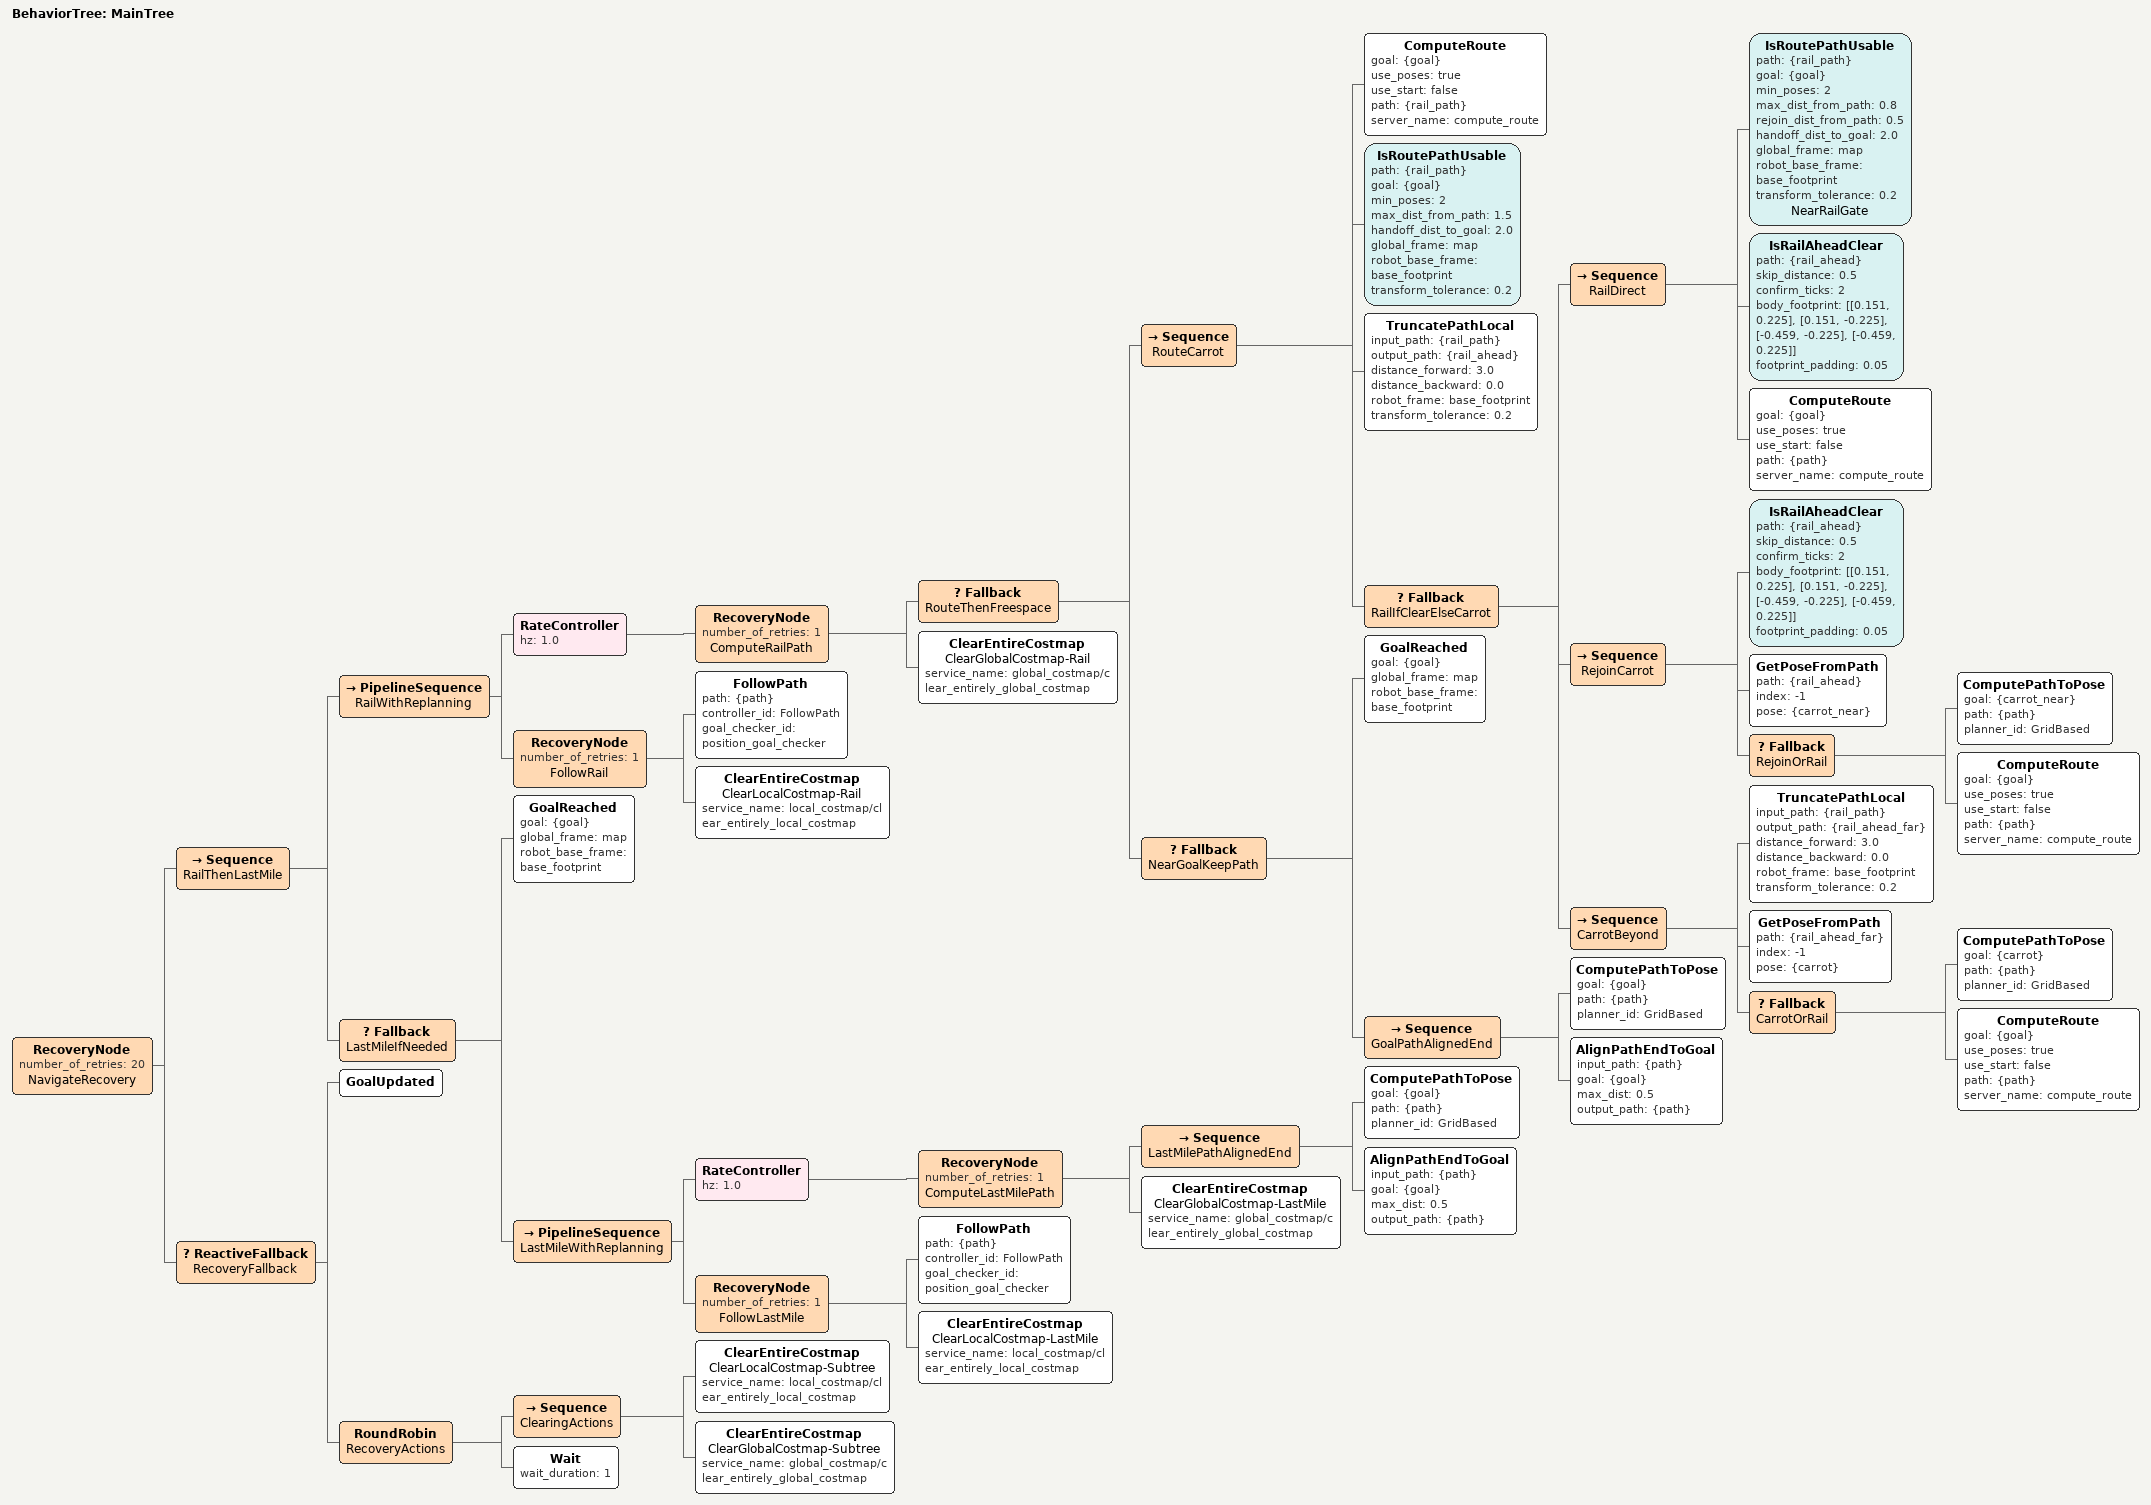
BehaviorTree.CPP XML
<root main_tree_to_execute="MainTree">
  <BehaviorTree ID="MainTree">
    <RecoveryNode number_of_retries="20" name="NavigateRecovery">
      <Sequence name="RailThenLastMile">

        <!-- ═══ 1단계: 레일 ═══ -->
        <PipelineSequence name="RailWithReplanning">
          <RateController hz="1.0">
            <RecoveryNode number_of_retries="1" name="ComputeRailPath">
              <!-- 앞 자식이 실패해야 뒤를 본다. 레일(당근)이 우선, 안 되면 목적지까지 자유주행. -->
              <Fallback name="RouteThenFreespace">
                <Sequence name="RouteCarrot">
                  <!-- use_poses=true : node id 가 아니라 좌표로 묻는다.
                       use_start=false : 출발점은 TF 에서 읽는다. -->
                  <ComputeRoute goal="{goal}" use_poses="true" use_start="false"
                                path="{rail_path}" server_name="compute_route"/>
                  <IsRoutePathUsable path="{rail_path}" goal="{goal}" min_poses="2"
                                     max_dist_from_path="1.5" handoff_dist_to_goal="2.0"
                                     global_frame="map" robot_base_frame="base_footprint"
                                     transform_tolerance="0.2"/>
                  <!-- 로봇에서 가장 가까운 레일 점부터 앞으로 3 m. 뒤(사람이 선 곳) 0. -->
                  <TruncatePathLocal input_path="{rail_path}" output_path="{rail_ahead}"
                                     distance_forward="3.0" distance_backward="0.0"
                                     robot_frame="base_footprint" transform_tolerance="0.2"/>
                  <Fallback name="RailIfClearElseCarrot">
                    <Sequence name="RailDirect">
                      <IsRoutePathUsable path="{rail_path}" goal="{goal}" min_poses="2"
                                         max_dist_from_path="0.8" rejoin_dist_from_path="0.5" handoff_dist_to_goal="2.0"
                                         global_frame="map" robot_base_frame="base_footprint"
                                         transform_tolerance="0.2" name="NearRailGate"/>
                      <IsRailAheadClear path="{rail_ahead}" skip_distance="0.5" confirm_ticks="2"
                                        body_footprint="[[0.151, 0.225], [0.151, -0.225], [-0.459, -0.225], [-0.459, 0.225]]"
                                        footprint_padding="0.05"/>
                      <!-- {path} 에 레일을 다시 받는다(SetBlackboard 는 Path 를 못 옮긴다, 0.4 ms).
                           거름망을 통과한 뒤라 점 1개 사고(6판)는 없다. -->
                      <ComputeRoute goal="{goal}" use_poses="true" use_start="false"
                                    path="{path}" server_name="compute_route"/>
                    </Sequence>
                    <Sequence name="RejoinCarrot">
                      <IsRailAheadClear path="{rail_ahead}" skip_distance="0.5" confirm_ticks="2"
                                        body_footprint="[[0.151, 0.225], [0.151, -0.225], [-0.459, -0.225], [-0.459, 0.225]]"
                                        footprint_padding="0.05"/>
                      <GetPoseFromPath path="{rail_ahead}" index="-1" pose="{carrot_near}"/>
                      <Fallback name="RejoinOrRail">
                        <ComputePathToPose goal="{carrot_near}" path="{path}" planner_id="GridBased"/>
                        <ComputeRoute goal="{goal}" use_poses="true" use_start="false"
                                      path="{path}" server_name="compute_route"/>
                      </Fallback>
                    </Sequence>
                    <Sequence name="CarrotBeyond">
                      <TruncatePathLocal input_path="{rail_path}" output_path="{rail_ahead_far}"
                                         distance_forward="3.0" distance_backward="0.0"
                                         robot_frame="base_footprint" transform_tolerance="0.2"/>
                      <!-- 그 조각의 마지막 점 = 당근. 방향은 레일 방향. -->
                      <GetPoseFromPath path="{rail_ahead_far}" index="-1" pose="{carrot}"/>
                      <Fallback name="CarrotOrRail">
                        <ComputePathToPose goal="{carrot}" path="{path}" planner_id="GridBased"/>
                        <ComputeRoute goal="{goal}" use_poses="true" use_start="false"
                                      path="{path}" server_name="compute_route"/>
                      </Fallback>
                    </Sequence>
                  </Fallback>
                </Sequence>
                <Fallback name="NearGoalKeepPath">
                  <GoalReached goal="{goal}" global_frame="map" robot_base_frame="base_footprint"/>
                  <Sequence name="GoalPathAlignedEnd">
                    <ComputePathToPose goal="{goal}" path="{path}" planner_id="GridBased"/>
                    <AlignPathEndToGoal input_path="{path}" goal="{goal}" max_dist="0.5"
                                        output_path="{path}"/>
                  </Sequence>
                </Fallback>
              </Fallback>
              <ClearEntireCostmap name="ClearGlobalCostmap-Rail"
                                  service_name="global_costmap/clear_entirely_global_costmap"/>
            </RecoveryNode>
          </RateController>
          <RecoveryNode number_of_retries="1" name="FollowRail">
            <FollowPath path="{path}" controller_id="FollowPath" goal_checker_id="position_goal_checker"/>
            <ClearEntireCostmap name="ClearLocalCostmap-Rail"
                                service_name="local_costmap/clear_entirely_local_costmap"/>
          </RecoveryNode>
        </PipelineSequence>

        <!-- ═══ 2단계: 아직 목적지에 안 닿았을 때만 — 정확한 위치와 방향 ═══ -->
        <Fallback name="LastMileIfNeeded">
          <GoalReached goal="{goal}" global_frame="map" robot_base_frame="base_footprint"/>
          <PipelineSequence name="LastMileWithReplanning">
            <RateController hz="1.0">
              <RecoveryNode number_of_retries="1" name="ComputeLastMilePath">
                <!-- 9판: 1단계 NearGoalKeepPath 와 같은 끝점 방향 맞춤. -->
                <Sequence name="LastMilePathAlignedEnd">
                  <ComputePathToPose goal="{goal}" path="{path}" planner_id="GridBased"/>
                  <AlignPathEndToGoal input_path="{path}" goal="{goal}" max_dist="0.5"
                                      output_path="{path}"/>
                </Sequence>
                <ClearEntireCostmap name="ClearGlobalCostmap-LastMile"
                                    service_name="global_costmap/clear_entirely_global_costmap"/>
              </RecoveryNode>
            </RateController>
            <RecoveryNode number_of_retries="1" name="FollowLastMile">
              <FollowPath path="{path}" controller_id="FollowPath" goal_checker_id="position_goal_checker"/>
              <ClearEntireCostmap name="ClearLocalCostmap-LastMile"
                                  service_name="local_costmap/clear_entirely_local_costmap"/>
            </RecoveryNode>
          </PipelineSequence>
        </Fallback>

      </Sequence>

      <!-- 복구는 no_backup.xml 과 같다. -->
      <ReactiveFallback name="RecoveryFallback">
        <GoalUpdated/>
        <RoundRobin name="RecoveryActions">
          <Sequence name="ClearingActions">
            <ClearEntireCostmap name="ClearLocalCostmap-Subtree"
                                service_name="local_costmap/clear_entirely_local_costmap"/>
            <ClearEntireCostmap name="ClearGlobalCostmap-Subtree"
                                service_name="global_costmap/clear_entirely_global_costmap"/>
          </Sequence>
          <Wait wait_duration="1"/>
        </RoundRobin>
      </ReactiveFallback>
    </RecoveryNode>
  </BehaviorTree>
</root>
